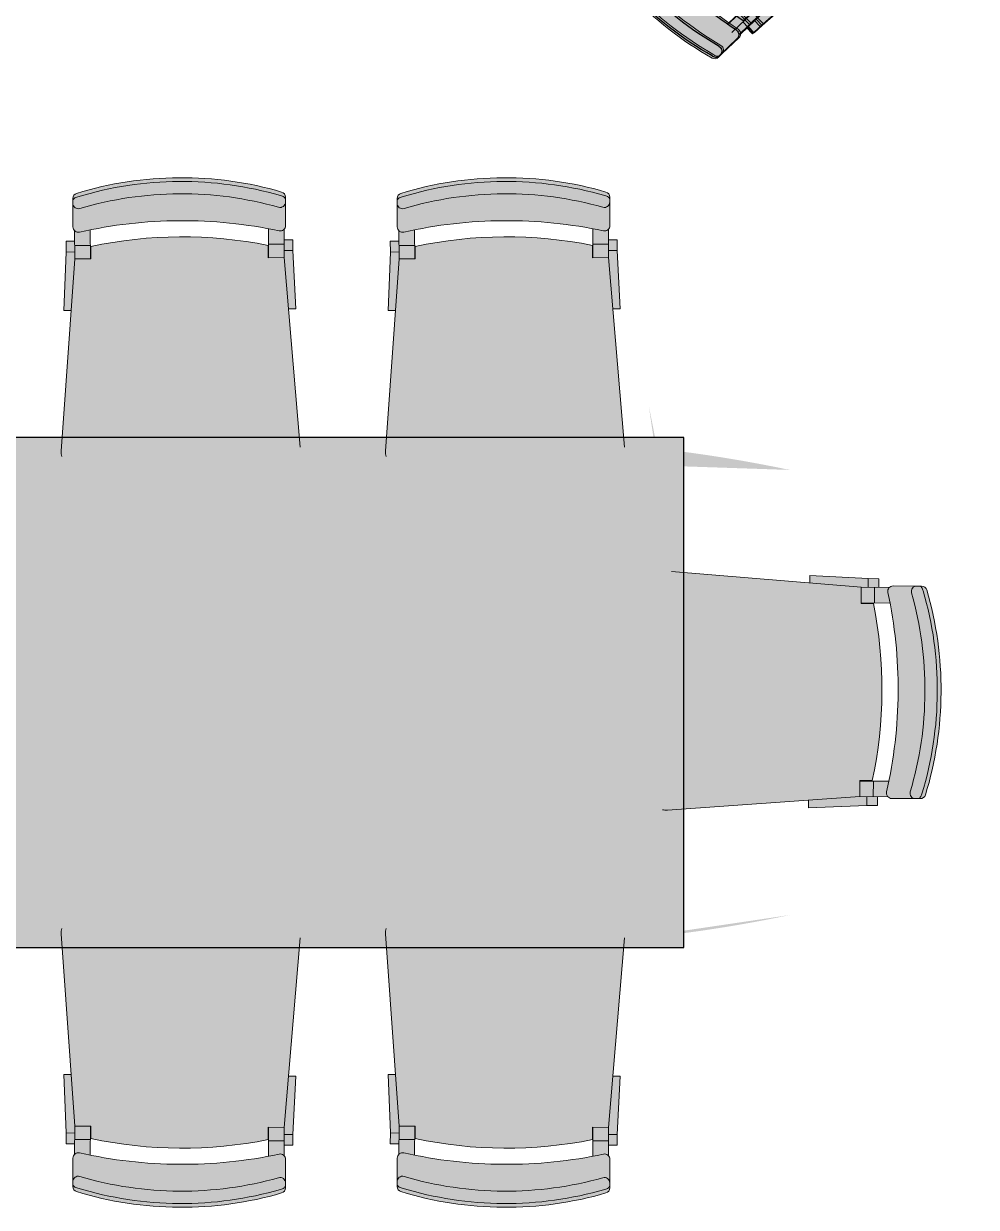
# Model space of a CAD drawing. Header units: millimetres. Extents: x -2729 to 15248, y -12439 to 5292.
# Drawn here: x 8204.1 to 8381.5, y -8466.6 to -8246.1 of the extents above; entities that cross this region are included whole.
import ezdxf

# ---------------------------------------------------------------- set-up
doc = ezdxf.new("R2010")
doc.units = ezdxf.units.MM
doc.layers.add('tefris', color=39, linetype='Continuous')

# ---------------------------------------------------------------- blocks, each defined once
blk = doc.blocks.new('dfgbdf')
at = {"layer": 'tefris', "color": 250, "lineweight": 9}
for p, q in [((-2454111.619684269, 525210.158802735), (-2454111.61313714, 525211.0721156007)), ((-2454072.020701715, 525209.8749354146), (-2454072.014154585, 525210.7882482801)), ((-2454111.619684269, 525210.158802735), (-2454111.651142441, 525205.7704439993)), ((-2454111.619684269, 525210.158802735), (-2454111.651142441, 525205.7704439993)), ((-2454072.020701715, 525209.8749354146), (-2454072.052159887, 525205.4865766789)), ((-2454072.020701715, 525209.8749354146), (-2454072.052159887, 525205.4865766789)), ((-2454111.393876919, 525199.8079857455), (-2454111.356269388, 525205.054168995)), ((-2454108.455731259, 525205.1188426953), (-2454108.493951429, 525199.7871974818)), ((-2454075.256584268, 525204.8808529217), (-2454075.294804439, 525199.5492077086)), ((-2454072.394878949, 525199.528419445), (-2454072.357271417, 525204.7746026947)), ((-2454112.985563781, 525203.1195695786), (-2454112.999900517, 525201.1196209646)), ((-2454112.985563781, 525203.1195695786), (-2454111.370220672, 525203.107989909)), ((-2454111.375956003, 525202.3079215129), (-2454108.476030512, 525202.2871332491)), ((-2454108.377466755, 525202.0864215513), (-2454108.393953999, 525199.7864806453)), ((-2454075.378314627, 525201.8498654515), (-2454075.394801869, 525199.5499245452)), ((-2454075.276883522, 525202.0491434757), (-2454072.376958031, 525202.0283552122)), ((-2454070.75587959, 525202.8168439397), (-2454072.371222701, 525202.8284236089)), ((-2454070.75587959, 525202.8168439397), (-2454070.770216322, 525200.816895326)), ((-2454114.364413285, 525164.5024694676), (-2454111.393876919, 525199.8079857455)), ((-2454112.999900517, 525201.1196209646), (-2454113.57778656, 525190.2564495396)), ((-2454112.999900517, 525201.1196209646), (-2454111.384557405, 525201.1080412957)), ((-2454111.393876919, 525199.8079857455), (-2454108.393953999, 525199.7864806453)), ((-2454075.394801869, 525199.5499245452), (-2454072.394878949, 525199.528419445)), ((-2454069.8998299, 525163.7397039934), (-2454072.394878949, 525199.528419445)), ((-2454070.770216322, 525200.816895326), (-2454072.385559435, 525200.828474995)), ((-2454070.770216322, 525200.816895326), (-2454070.348128059, 525189.946555534)), ((-2454113.57778656, 525190.2564495396), (-2454112.198356299, 525190.2465610235)), ((-2454070.348128059, 525189.946555534), (-2454071.727558321, 525189.95644405))]:
    blk.add_line(p, q, dxfattribs=at)
for centre, radius, start, end in [((-2454092.409191321, 525148.7779265486), 65.89265889045396, 89.45884940670703, 106.2935274857314), ((-2454092.409191321, 525148.7779265486), 65.19265889045396, 89.45884940670703, 106.2935274857314), ((-2454092.112385946, 525148.7757988839), 65.19265889045396, 72.8850311529628, 89.71970926283139), ((-2454092.109199028, 525148.7757760386), 65.89265889045396, 72.8850311529628, 89.71970926283139), ((-2454110.95488347, 525210.5468397918), 0.6645643387296895, 128.1842560686453, 174.5564035868221), ((-2454110.613162832, 525211.0649472337), 1, 106.424976356534, 179.5892793318425), ((-2454110.477309588, 525209.903743491), 1.465455548318734, 98.72199400806039, 127.3173746617995), ((-2454092.43093583, 525145.7446062912), 65.92605708526092, 89.4589154703867, 105.7679051027529), ((-2454092.130943537, 525145.7424557811), 65.92605708526092, 73.41065353881503, 89.71964317462334), ((-2454073.169802533, 525209.636302729), 1.465455548318734, 51.8611839938373, 80.45656463648214), ((-2454073.014128892, 525210.795416647), 1, 359.5892793318426, 72.75358231075933), ((-2454072.683058072, 525210.2724862649), 0.6645643387296895, 4.622155051725973, 50.99430259902947), ((-2454110.619709962, 525210.1516343682), 1, 179.5892793318425, 285.8993206494205), ((-2454073.020676022, 525209.8821037814), 1, 253.2792379985671, 359.5892793318426), ((-2454092.605583447, 525121.3815767524), 85.28971260092196, 89.48851251595534, 102.0700716838015), ((-2454092.305591153, 525121.3794262424), 85.28971260092196, 77.10848695473183, 89.69004613117218), ((-2454110.651168134, 525205.7632756322), 1, 179.5892793318425, 282.1716553241168), ((-2454073.052134194, 525205.4937450454), 1, 257.0069033155113, 359.5892793318426), ((-2454092.445793999, 525122.746649585), 80.92352941175771, 77.82438813700311, 101.3541705151467), ((-2454072.892565872, 525163.5310621646), 3, 344.9838835373608, 3.987984671885633)]:
    blk.add_arc(centre, radius, start, end, dxfattribs=at)
blk = doc.blocks.new('erywerye')
at = {"true_color": 0x2c2321}
h = blk.add_hatch(color=250, dxfattribs=at)
h.dxf.hatch_style = 1
h.set_gradient(color1=(173, 173, 173), color2=(214, 214, 214), tint=1, name='SPHERICAL')
h.paths.add_polyline_path([(8098.987333833714, 5129.446174523217), (8098.987333833714, 5034.446174523217), (8338.987333833713, 5034.446174523217), (8338.987333833713, 5129.446174523217)])
at = {"layer": 'tefris'}
h = blk.add_hatch(color=33, dxfattribs=at)
h.set_gradient(color1=(172, 159, 128), one_color=1, tint=1, name='CYLINDER')
h.paths.add_polyline_path([(8172.39003037618, 5174.917148076819, 0.3305505333251211), (8171.685855128138, 5173.955423092358), (8171.689841794348, 5173.434911899624, -0.2427438629334576), (8171.965717101502, 5173.978256371694, -0.119052518395025), (8172.598745282305, 5174.248021252343, -0.0735875389792936), (8191.467416995937, 5177.120831040555, -0.0735875389735171), (8210.371622631359, 5174.491987645517, -0.1190525126681235), (8211.008082526303, 5174.230422116706, -0.2196094287040335), (8211.288014530239, 5173.748969132436), (8211.285029068626, 5174.211202742422, 0.3305455976475086), (8210.56849024227, 5175.163733984699, 0.0735875385497968), (8191.461302601068, 5177.820804335533, 0.0735875387030554)])
edge = h.paths.add_edge_path()
edge.add_ellipse((8255.425208535195, 5065.599718653952), major_axis=(-119.3420201236629, 37.18174596169339), ratio=0.4265283154215427, start_angle=297.7073354583348, end_angle=323.01772509326184, ccw=False)
edge.add_line((8213.977065505494, 5127.953513470834), (8211.057774231103, 5162.947231343839))
edge.add_line((8211.057774231103, 5162.947231343839), (8208.057836802358, 5162.927855431458))
edge.add_line((8208.057836802593, 5162.927855431458), (8208.042981937679, 5165.22780746164))
edge.add_arc((8192.055002101497, 5085.899362921606), 80.92352941115509, 438.6051640350929, 462.1349463954003)
edge.add_line((8175.043670225806, 5165.014672439901), (8175.058525090837, 5162.714720411582))
edge.add_line((8175.058525090491, 5162.714720411582), (8172.058587661862, 5162.695344500598))
edge.add_line((8172.058587662442, 5162.695344500598), (8169.538138342587, 5126.908408913651))
edge.add_arc((8172.530725477296, 5126.697643055471), 3.000000000802632, 175.9713498595307, 194.9687877263636)
h.paths.add_polyline_path([(8210.111184186568, 5167.924941052572, 0.4790289221056363), (8211.319271350545, 5168.909531842341), (8211.290927976286, 5173.297885460669, -0.500271849319481), (8210.016318482614, 5172.329876944779, 0.07128175433068201), (8191.480678459311, 5174.820866993984, 0.0712817547301692), (8172.978760853558, 5172.090659815708, -0.5002619448420746), (8171.691754126839, 5173.042091742513), (8171.720097466172, 5168.653743476497, 0.4790207402578018), (8172.940801364402, 5167.684865975642, -0.0549629285443206), (8191.51297141871, 5169.821010021383, -0.054962927260355)])
h.paths.add_polyline_path([(8191.467416995937, 5177.120831040555, 0.0735875389792797), (8172.598745282305, 5174.248021252343, 0.1254224069759553), (8171.936483684378, 5173.955922739936, 0.2281353875295868), (8171.689841794348, 5173.434911899624), (8171.691753922528, 5173.042123434489), (8171.691754127421, 5173.04209175043, 0.4988503369004011), (8172.974429319413, 5172.089372591472, -0.071298977506095), (8191.480678459311, 5174.820866993984, -0.0712989770642944), (8210.020666271479, 5172.328645780573, 0.4988602312897345), (8211.290927975937, 5173.297885460669), (8211.288014529771, 5173.748969134765, 0.205143870496195), (8211.037602043743, 5174.208467915544, 0.1254224130629383), (8210.371622631359, 5174.491987645517, 0.0735875389735347)])
h.paths.add_polyline_path([(8211.855467225458, 5153.385238053633), (8213.234904156101, 5153.394147522639), (8212.664728351901, 5164.257726363728), (8211.049377428635, 5164.247293180676), (8211.057774231103, 5162.947231343839)])
h.paths.add_polyline_path([(8170.005036599035, 5153.114935675525), (8171.384473529675, 5153.123845144532), (8172.058587662442, 5162.695344500598), (8172.050190859975, 5163.995406336507), (8170.434839936823, 5163.984973154852)])
h.paths.add_polyline_path([(8172.037273585595, 5165.995364622569), (8170.421922663028, 5165.984931439517), (8170.434839936823, 5163.984973154852), (8172.050190859975, 5163.995406336507)])
h.paths.add_polyline_path([(8211.049377428635, 5164.247293180676), (8212.664728351901, 5164.257726363728), (8212.651811076943, 5166.25768464979), (8211.036460154257, 5166.24725146767)])
h.paths.add_polyline_path([(8208.14168812431, 5165.428449151462), (8211.04162763854, 5165.447179200484), (8211.023890167275, 5168.193439962698, -0.2540112033113549), (8210.10775744627, 5167.925676427671, 0.0059357257269831), (8208.122967161038, 5168.326982181409)])
h = blk.add_hatch(color=33, dxfattribs=at)
h.set_gradient(color1=(172, 159, 128), one_color=1, tint=1, name='CYLINDER')
h.paths.add_polyline_path([(8225.903101591191, 5174.917148076819, 0.3305505333251211), (8225.19892634315, 5173.955423092358), (8225.202913009362, 5173.434911899624, -0.2427438629334576), (8225.478788316515, 5173.978256371694, -0.119052518395025), (8226.111816497321, 5174.248021252343, -0.0735875389792936), (8244.98048821095, 5177.120831040555, -0.0735875389735171), (8263.884693846374, 5174.491987645517, -0.1190525126681235), (8264.521153741316, 5174.230422116706, -0.2196094287040335), (8264.801085745252, 5173.748969132436), (8264.798100283631, 5174.211202742422, 0.3305455976475086), (8264.081561457282, 5175.163733984699, 0.0735875385497968), (8244.97437381608, 5177.820804335533, 0.0735875387030554)])
edge = h.paths.add_edge_path()
edge.add_ellipse((8308.938279750208, 5065.599718653952), major_axis=(-119.3420201236629, 37.18174596169339), ratio=0.4265283154215427, start_angle=297.7073354583348, end_angle=323.01772509326184, ccw=False)
edge.add_line((8267.490136720506, 5127.953513470834), (8264.570845446116, 5162.947231343839))
edge.add_line((8264.570845446116, 5162.947231343839), (8261.570908017375, 5162.927855431458))
edge.add_line((8261.570908017606, 5162.927855431458), (8261.55605315269, 5165.22780746164))
edge.add_arc((8245.568073316508, 5085.899362921606), 80.92352941115509, 438.6051640350929, 462.1349463954003)
edge.add_line((8228.556741440816, 5165.014672439901), (8228.57159630585, 5162.714720411582))
edge.add_line((8228.5715963055, 5162.714720411582), (8225.571658876872, 5162.695344500598))
edge.add_line((8225.571658877456, 5162.695344500598), (8223.051209557601, 5126.908408913651))
edge.add_arc((8226.04379669231, 5126.697643055471), 3.000000000802632, 175.9713498595307, 194.9687877263636)
h.paths.add_polyline_path([(8263.624255401579, 5167.924941052572, 0.4790289221056363), (8264.832342565558, 5168.909531842341), (8264.8039991913, 5173.297885460669, -0.500271849319481), (8263.529389697624, 5172.329876944779, 0.07128175433068201), (8244.993749674328, 5174.820866993984, 0.0712817547301692), (8226.491832068574, 5172.090659815708, -0.5002619448420746), (8225.20482534185, 5173.042091742513), (8225.233168681185, 5168.653743476497, 0.4790207402578018), (8226.453872579417, 5167.684865975642, -0.0549629285443206), (8245.026042633723, 5169.821010021383, -0.054962927260355)])
h.paths.add_polyline_path([(8244.98048821095, 5177.120831040555, 0.0735875389792797), (8226.111816497321, 5174.248021252343, 0.1254224069759553), (8225.449554899391, 5173.955922739936, 0.2281353875295868), (8225.202913009362, 5173.434911899624), (8225.204825137542, 5173.042123434489), (8225.204825342435, 5173.04209175043, 0.4988503369004011), (8226.487500534426, 5172.089372591472, -0.071298977506095), (8244.993749674328, 5174.820866993984, -0.0712989770642944), (8263.533737486496, 5172.328645780573, 0.4988602312897345), (8264.80399919095, 5173.297885460669), (8264.801085744784, 5173.748969134765, 0.205143870496195), (8264.550673258756, 5174.208467915544, 0.1254224130629383), (8263.884693846374, 5174.491987645517, 0.0735875389735347)])
h.paths.add_polyline_path([(8265.36853844047, 5153.385238053633), (8266.747975371112, 5153.394147522639), (8266.177799566914, 5164.257726363728), (8264.562448643646, 5164.247293180676), (8264.570845446116, 5162.947231343839)])
h.paths.add_polyline_path([(8223.518107814049, 5153.114935675525), (8224.897544744692, 5153.123845144532), (8225.571658877456, 5162.695344500598), (8225.563262074986, 5163.995406336507), (8223.947911151834, 5163.984973154852)])
h.paths.add_polyline_path([(8225.55034480061, 5165.995364622569), (8223.93499387804, 5165.984931439517), (8223.947911151834, 5163.984973154852), (8225.563262074986, 5163.995406336507)])
h.paths.add_polyline_path([(8264.562448643646, 5164.247293180676), (8266.177799566914, 5164.257726363728), (8266.164882291956, 5166.25768464979), (8264.54953136927, 5166.24725146767)])
h.paths.add_polyline_path([(8261.654759339322, 5165.428449151462), (8264.554698853553, 5165.447179200484), (8264.536961382288, 5168.193439962698, -0.2540112033113549), (8263.620828661285, 5167.925676427671, 0.0059357257269831), (8261.636038376051, 5168.326982181409)])
h = blk.add_hatch(color=33, dxfattribs=at)
h.set_gradient(color1=(172, 159, 128), one_color=1, tint=1, name='CYLINDER')
h.paths.add_polyline_path([(8286.296454699417, 5174.917148076819, 0.3305505333251211), (8285.592279451372, 5173.955423092358), (8285.596266117584, 5173.434911899624, -0.2427438629334576), (8285.872141424737, 5173.978256371694, -0.119052518395025), (8286.505169605542, 5174.248021252343, -0.0735875389792936), (8305.373841319173, 5177.120831040555, -0.0735875389735171), (8324.278046954594, 5174.491987645517, -0.1190525126681235), (8324.914506849538, 5174.230422116706, -0.2196094287040335), (8325.194438853472, 5173.748969132436), (8325.191453391857, 5174.211202742422, 0.3305455976475086), (8324.474914565504, 5175.163733984699, 0.0735875385497968), (8305.367726924302, 5177.820804335533, 0.0735875387030554)])
edge = h.paths.add_edge_path()
edge.add_ellipse((8369.331632858431, 5065.599718653952), major_axis=(-119.3420201236629, 37.18174596169339), ratio=0.4265283154215427, start_angle=297.7073354583348, end_angle=323.01772509326184, ccw=False)
edge.add_line((8327.883489828728, 5127.953513470834), (8324.964198554339, 5162.947231343839))
edge.add_line((8324.964198554339, 5162.947231343839), (8321.964261125595, 5162.927855431458))
edge.add_line((8321.964261125826, 5162.927855431458), (8321.94940626091, 5165.22780746164))
edge.add_arc((8305.961426424732, 5085.899362921606), 80.92352941115509, 438.6051640350929, 462.1349463954003)
edge.add_line((8288.95009454904, 5165.014672439901), (8288.964949414072, 5162.714720411582))
edge.add_line((8288.964949413721, 5162.714720411582), (8285.965011985096, 5162.695344500598))
edge.add_line((8285.965011985678, 5162.695344500598), (8283.444562665823, 5126.908408913651))
edge.add_arc((8286.437149800533, 5126.697643055471), 3.000000000802632, 175.9713498595307, 194.9687877263636)
h.paths.add_polyline_path([(8324.017608509803, 5167.924941052572, 0.4790289221056363), (8325.22569567378, 5168.909531842341), (8325.197352299521, 5173.297885460669, -0.500271849319481), (8323.922742805846, 5172.329876944779, 0.07128175433068201), (8305.387102782548, 5174.820866993984, 0.0712817547301692), (8286.885185176794, 5172.090659815708, -0.5002619448420746), (8285.598178450073, 5173.042091742513), (8285.626521789409, 5168.653743476497, 0.4790207402578018), (8286.847225687638, 5167.684865975642, -0.0549629285443206), (8305.419395741945, 5169.821010021383, -0.054962927260355)])
h.paths.add_polyline_path([(8305.373841319173, 5177.120831040555, 0.0735875389792797), (8286.505169605542, 5174.248021252343, 0.1254224069759553), (8285.842908007613, 5173.955922739936, 0.2281353875295868), (8285.596266117584, 5173.434911899624), (8285.598178245767, 5173.042123434489), (8285.598178450655, 5173.04209175043, 0.4988503369004011), (8286.880853642648, 5172.089372591472, -0.071298977506095), (8305.387102782548, 5174.820866993984, -0.0712989770642944), (8323.927090594716, 5172.328645780573, 0.4988602312897345), (8325.197352299172, 5173.297885460669), (8325.194438853006, 5173.748969134765, 0.205143870496195), (8324.944026366977, 5174.208467915544, 0.1254224130629383), (8324.278046954594, 5174.491987645517, 0.0735875389735347)])
h.paths.add_polyline_path([(8325.761891548691, 5153.385238053633), (8327.141328479334, 5153.394147522639), (8326.571152675135, 5164.257726363728), (8324.955801751867, 5164.247293180676), (8324.964198554339, 5162.947231343839)])
h.paths.add_polyline_path([(8283.91146092227, 5153.114935675525), (8285.290897852912, 5153.123845144532), (8285.965011985678, 5162.695344500598), (8285.956615183208, 5163.995406336507), (8284.341264260056, 5163.984973154852)])
h.paths.add_polyline_path([(8285.943697908831, 5165.995364622569), (8284.328346986262, 5165.984931439517), (8284.341264260056, 5163.984973154852), (8285.956615183208, 5163.995406336507)])
h.paths.add_polyline_path([(8324.955801751867, 5164.247293180676), (8326.571152675135, 5164.257726363728), (8326.558235400176, 5166.25768464979), (8324.942884477492, 5166.24725146767)])
h.paths.add_polyline_path([(8322.048112447545, 5165.428449151462), (8324.948051961775, 5165.447179200484), (8324.93031449051, 5168.193439962698, -0.2540112033113549), (8324.014181769508, 5167.925676427671, 0.0059357257269831), (8322.029391484273, 5168.326982181409)])
h = blk.add_hatch(color=33, dxfattribs=at)
h.set_gradient(color1=(172, 159, 128), one_color=1, tint=1, name='CYLINDER')
h.paths.add_polyline_path([(8228.471598391568, 5162.714074548689), (8228.455451799357, 5165.214022404871), (8225.55551228466, 5165.19529235678), (8225.571658877456, 5162.695344500598)])
h.paths.add_polyline_path([(8225.55551228466, 5165.19529235678), (8228.455451799357, 5165.214022404871), (8228.436730835154, 5168.112555433886, 0.0059357249099136), (8226.457290077382, 5167.685645675642, -0.254011277546088), (8225.537774813627, 5167.941553119923)])
h.paths.add_polyline_path([(8264.570845446116, 5162.947231343839), (8264.554698853553, 5165.447179200484), (8261.654759339322, 5165.428449151462), (8261.670905931422, 5162.928501296677)])
h = blk.add_hatch(color=33, dxfattribs=at)
h.set_gradient(color1=(172, 159, 128), one_color=1, tint=1, name='CYLINDER')
h.paths.add_polyline_path([(8288.864951499792, 5162.714074548689), (8288.848804907579, 5165.214022404871), (8285.948865392882, 5165.19529235678), (8285.965011985678, 5162.695344500598)])
h.paths.add_polyline_path([(8285.948865392882, 5165.19529235678), (8288.848804907579, 5165.214022404871), (8288.830083943376, 5168.112555433886, 0.0059357249099136), (8286.850643185606, 5167.685645675642, -0.254011277546088), (8285.931127921847, 5167.941553119923)])
h.paths.add_polyline_path([(8324.964198554339, 5162.947231343839), (8324.948051961775, 5165.447179200484), (8322.048112447545, 5165.428449151462), (8322.064259039642, 5162.928501296677)])
h = blk.add_hatch(color=33, dxfattribs=at)
h.set_gradient(color1=(172, 159, 128), one_color=1, tint=1, name='CYLINDER')
h.paths.add_polyline_path([(8383.983294254866, 5062.874902400139, -0.3305505333251211), (8383.021569270406, 5062.170727152095), (8382.50105807767, 5062.174713818308, 0.2427438629334576), (8383.044402549742, 5062.450589125461, 0.119052518395025), (8383.31416743039, 5063.083617306265, 0.0735875389792936), (8386.186977218606, 5081.952289019895, 0.0735875389735171), (8383.558133823562, 5100.856494655317, 0.1190525126681235), (8383.296568294754, 5101.492954550262, 0.2196094287040335), (8382.815115310483, 5101.772886554196), (8383.277348920468, 5101.76990109258, -0.3305455976475086), (8384.229880162746, 5101.053362266227, -0.0735875385497968), (8386.886950513579, 5081.946174625025, -0.0735875387030554)])
edge = h.paths.add_edge_path()
edge.add_ellipse((8274.665864831999, 5145.910080559152), major_axis=(37.18174596169341, -119.3420201236629), ratio=0.4265283154215427, start_angle=36.98227490673814, end_angle=62.29266454166521)
edge.add_line((8337.01965964888, 5104.461937529451), (8372.013377521884, 5101.542646255062))
edge.add_line((8372.013377521884, 5101.542646255062), (8371.994001609504, 5098.542708826318))
edge.add_line((8371.994001609504, 5098.542708826552), (8374.293953639686, 5098.527853961636))
edge.add_arc((8294.965509099653, 5082.539874125456), 80.92352941115509, -12.134946395400277, 11.394835964907088, ccw=False)
edge.add_line((8374.080818617947, 5065.528542249764), (8371.780866589628, 5065.543397114796))
edge.add_line((8371.780866589628, 5065.543397114447), (8371.76149067865, 5062.543459685819))
edge.add_line((8371.76149067865, 5062.543459686402), (8335.9745550917, 5060.023010366547))
edge.add_arc((8335.763789233517, 5063.015597501255), 3.000000000802632, 255.0312122736363, 274.02865014046927, ccw=False)
h.paths.add_polyline_path([(8376.991087230619, 5100.596056210527, -0.4790289221056363), (8377.97567802039, 5101.804143374504), (8382.364031638715, 5101.775800000245, 0.500271849319481), (8381.396023122825, 5100.501190506571, -0.07128175433068201), (8383.88701317203, 5081.965550483271, -0.0712817547301692), (8381.156805993754, 5063.463632877517, 0.5002619448420746), (8382.10823792056, 5062.176626150796), (8377.719889654541, 5062.204969490132, -0.4790207402578018), (8376.751012153687, 5063.425673388361, 0.0549629285443206), (8378.88715619943, 5081.997843442668, 0.054962927260355)])
h.paths.add_polyline_path([(8386.186977218606, 5081.952289019895, -0.0735875389792797), (8383.31416743039, 5063.083617306265, -0.1254224069759553), (8383.022068917982, 5062.421355708337, -0.2281353875295868), (8382.50105807767, 5062.174713818308), (8382.108269612536, 5062.176625946488), (8382.108237928476, 5062.176626151379, -0.4988503369004011), (8381.155518769516, 5063.459301343371, 0.071298977506095), (8383.88701317203, 5081.965550483271, 0.0712989770642944), (8381.394791958619, 5100.50553829544, -0.4988602312897345), (8382.364031638715, 5101.775799999895), (8382.815115312813, 5101.77288655373, -0.205143870496195), (8383.274614093592, 5101.522474067702, -0.1254224130629383), (8383.558133823562, 5100.856494655317, -0.0735875389735347)])
h.paths.add_polyline_path([(8362.45138423168, 5102.340339249416), (8362.460293700684, 5103.719776180058), (8373.323872541774, 5103.149600375861), (8373.313439358722, 5101.534249452592), (8372.013377521884, 5101.542646255062)])
h.paths.add_polyline_path([(8362.181081853572, 5060.489908622993), (8362.189991322579, 5061.869345553636), (8371.76149067865, 5062.543459686402), (8373.061552514555, 5062.535062883931), (8373.051119332897, 5060.91971196078)])
h.paths.add_polyline_path([(8375.061510800617, 5062.522145609555), (8375.051077617563, 5060.906794686985), (8373.051119332897, 5060.91971196078), (8373.061552514555, 5062.535062883931)])
h.paths.add_polyline_path([(8373.313439358722, 5101.534249452592), (8373.323872541774, 5103.149600375861), (8375.323830827836, 5103.136683100902), (8375.313397645716, 5101.521332178215)])
h.paths.add_polyline_path([(8374.494595329508, 5098.626560148268), (8374.51332537853, 5101.526499662499), (8377.259586140744, 5101.508762191233, 0.2540112033113549), (8376.991822605718, 5100.59262947023, -0.0059357257269831), (8377.393128359456, 5098.607839184997)])
h = blk.add_hatch(color=33, dxfattribs=at)
h.set_gradient(color1=(172, 159, 128), one_color=1, tint=1, name='CYLINDER')
h.paths.add_polyline_path([(8371.780220726734, 5065.443399200516), (8374.280168582918, 5065.427252608302), (8374.261438534826, 5062.527313093606), (8371.76149067865, 5062.543459686402)])
h.paths.add_polyline_path([(8374.261438534826, 5062.527313093606), (8374.280168582918, 5065.427252608302), (8377.17870161193, 5065.408531644099, -0.0059357249099136), (8376.751791853687, 5063.429090886327, 0.254011277546088), (8377.007699297972, 5062.509575622573)])
h.paths.add_polyline_path([(8372.013377521884, 5101.542646255062), (8374.51332537853, 5101.526499662499), (8374.494595329508, 5098.626560148268), (8371.994647474725, 5098.642706740367)])
h = blk.add_hatch(color=33, dxfattribs=at)
h.set_gradient(color1=(172, 159, 128), one_color=1, tint=1, name='CYLINDER')
h.paths.add_polyline_path([(8172.39003037618, 4988.975200969614, -0.3305505333251211), (8171.685855128138, 4989.936925954073), (8171.689841794348, 4990.457437146808, 0.2427438629334576), (8171.965717101502, 4989.91409267474, 0.119052518395025), (8172.598745282305, 4989.644327794088, 0.0735875389792936), (8191.467416995937, 4986.771518005879, 0.0735875389735171), (8210.371622631359, 4989.400361400917, 0.1190525126681235), (8211.008082526303, 4989.661926929727, 0.2196094287040335), (8211.288014530239, 4990.143379913996), (8211.285029068626, 4989.681146304011, -0.3305455976475086), (8210.56849024227, 4988.728615061734, -0.0735875385497968), (8191.461302601068, 4986.071544710901, -0.0735875387030554)])
edge = h.paths.add_edge_path()
edge.add_ellipse((8255.425208535195, 5098.292630392482), major_axis=(-119.3420201236629, -37.18174596169339), ratio=0.4265283154215427, start_angle=36.98227490673814, end_angle=62.29266454166521)
edge.add_line((8213.977065505494, 5035.938835575599), (8211.057774231103, 5000.945117702595))
edge.add_line((8211.057774231103, 5000.945117702595), (8208.057836802358, 5000.964493614976))
edge.add_line((8208.057836802593, 5000.964493614976), (8208.042981937679, 4998.664541584793))
edge.add_arc((8192.055002101497, 5077.992986124827), 80.92352941115509, -102.13494639540028, -78.60516403509291, ccw=False)
edge.add_line((8175.043670225806, 4998.877676606532), (8175.058525090837, 5001.177628634851))
edge.add_line((8175.058525090491, 5001.177628634851), (8172.058587661862, 5001.197004545834))
edge.add_line((8172.058587662442, 5001.197004545834), (8169.538138342587, 5036.983940132781))
edge.add_arc((8172.530725477296, 5037.194705990962), 3.000000000802632, 165.0312122736364, 184.0286501404693, ccw=False)
h.paths.add_polyline_path([(8210.111184186568, 4995.967407993862, -0.4790289221056363), (8211.319271350545, 4994.982817204092), (8211.290927976286, 4990.594463585765, 0.500271849319481), (8210.016318482614, 4991.562472101656, -0.07128175433068201), (8191.480678459311, 4989.071482052449, -0.0712817547301692), (8172.978760853558, 4991.801689230725, 0.5002619448420746), (8171.691754126839, 4990.850257303918), (8171.720097466172, 4995.238605569936, -0.4790207402578018), (8172.940801364402, 4996.20748307079, 0.0549629285443206), (8191.51297141871, 4994.07133902505, 0.054962927260355)])
h.paths.add_polyline_path([(8191.467416995937, 4986.771518005879, -0.0735875389792797), (8172.598745282305, 4989.644327794088, -0.1254224069759553), (8171.936483684378, 4989.936426306497, -0.2281353875295868), (8171.689841794348, 4990.457437146808), (8171.691753922528, 4990.850225611944), (8171.691754127421, 4990.850257296002, -0.4988503369004011), (8172.974429319413, 4991.802976454962, 0.071298977506095), (8191.480678459311, 4989.071482052449, 0.0712989770642944), (8210.020666271479, 4991.563703265859, -0.4988602312897345), (8211.290927975937, 4990.594463585765), (8211.288014529771, 4990.143379911668, -0.205143870496195), (8211.037602043743, 4989.683881130889, -0.1254224130629383), (8210.371622631359, 4989.400361400917, -0.0735875389735347)])
h.paths.add_polyline_path([(8211.855467225458, 5010.507110992801), (8213.234904156101, 5010.498201523796), (8212.664728351901, 4999.634622682705), (8211.049377428635, 4999.645055865757), (8211.057774231103, 5000.945117702595)])
h.paths.add_polyline_path([(8170.005036599035, 5010.777413370907), (8171.384473529675, 5010.768503901902), (8172.058587662442, 5001.197004545834), (8172.050190859975, 4999.896942709926), (8170.434839936823, 4999.907375891581)])
h.paths.add_polyline_path([(8172.037273585595, 4997.896984423865), (8170.421922663028, 4997.907417606916), (8170.434839936823, 4999.907375891581), (8172.050190859975, 4999.896942709926)])
h.paths.add_polyline_path([(8211.049377428635, 4999.645055865757), (8212.664728351901, 4999.634622682705), (8212.651811076943, 4997.634664396644), (8211.036460154257, 4997.645097578764)])
h.paths.add_polyline_path([(8208.14168812431, 4998.46389989497), (8211.04162763854, 4998.44516984595), (8211.023890167275, 4995.698909083735, 0.2540112033113549), (8210.10775744627, 4995.966672618761, -0.0059357257269831), (8208.122967161038, 4995.565366865024)])
h = blk.add_hatch(color=33, dxfattribs=at)
h.set_gradient(color1=(172, 159, 128), one_color=1, tint=1, name='CYLINDER')
h.paths.add_polyline_path([(8225.903101591191, 4988.975200969614, -0.3305505333251211), (8225.19892634315, 4989.936925954073), (8225.202913009362, 4990.457437146808, 0.2427438629334576), (8225.478788316515, 4989.91409267474, 0.119052518395025), (8226.111816497321, 4989.644327794088, 0.0735875389792936), (8244.98048821095, 4986.771518005879, 0.0735875389735171), (8263.884693846374, 4989.400361400917, 0.1190525126681235), (8264.521153741316, 4989.661926929727, 0.2196094287040335), (8264.801085745252, 4990.143379913996), (8264.798100283631, 4989.681146304011, -0.3305455976475086), (8264.081561457282, 4988.728615061734, -0.0735875385497968), (8244.97437381608, 4986.071544710901, -0.0735875387030554)])
edge = h.paths.add_edge_path()
edge.add_ellipse((8308.938279750208, 5098.292630392482), major_axis=(-119.3420201236629, -37.18174596169339), ratio=0.4265283154215427, start_angle=36.98227490673814, end_angle=62.29266454166521)
edge.add_line((8267.490136720506, 5035.938835575599), (8264.570845446116, 5000.945117702595))
edge.add_line((8264.570845446116, 5000.945117702595), (8261.570908017375, 5000.964493614976))
edge.add_line((8261.570908017606, 5000.964493614976), (8261.55605315269, 4998.664541584793))
edge.add_arc((8245.568073316508, 5077.992986124827), 80.92352941115509, -102.13494639540028, -78.60516403509291, ccw=False)
edge.add_line((8228.556741440816, 4998.877676606532), (8228.57159630585, 5001.177628634851))
edge.add_line((8228.5715963055, 5001.177628634851), (8225.571658876872, 5001.197004545834))
edge.add_line((8225.571658877456, 5001.197004545834), (8223.051209557601, 5036.983940132781))
edge.add_arc((8226.04379669231, 5037.194705990962), 3.000000000802632, 165.0312122736364, 184.0286501404693, ccw=False)
h.paths.add_polyline_path([(8263.624255401579, 4995.967407993862, -0.4790289221056363), (8264.832342565558, 4994.982817204092), (8264.8039991913, 4990.594463585765, 0.500271849319481), (8263.529389697624, 4991.562472101656, -0.07128175433068201), (8244.993749674328, 4989.071482052449, -0.0712817547301692), (8226.491832068574, 4991.801689230725, 0.5002619448420746), (8225.20482534185, 4990.850257303918), (8225.233168681185, 4995.238605569936, -0.4790207402578018), (8226.453872579417, 4996.20748307079, 0.0549629285443206), (8245.026042633723, 4994.07133902505, 0.054962927260355)])
h.paths.add_polyline_path([(8244.98048821095, 4986.771518005879, -0.0735875389792797), (8226.111816497321, 4989.644327794088, -0.1254224069759553), (8225.449554899391, 4989.936426306497, -0.2281353875295868), (8225.202913009362, 4990.457437146808), (8225.204825137542, 4990.850225611944), (8225.204825342435, 4990.850257296002, -0.4988503369004011), (8226.487500534426, 4991.802976454962, 0.071298977506095), (8244.993749674328, 4989.071482052449, 0.0712989770642944), (8263.533737486496, 4991.563703265859, -0.4988602312897345), (8264.80399919095, 4990.594463585765), (8264.801085744784, 4990.143379911668, -0.205143870496195), (8264.550673258756, 4989.683881130889, -0.1254224130629383), (8263.884693846374, 4989.400361400917, -0.0735875389735347)])
h.paths.add_polyline_path([(8265.36853844047, 5010.507110992801), (8266.747975371112, 5010.498201523796), (8266.177799566914, 4999.634622682705), (8264.562448643646, 4999.645055865757), (8264.570845446116, 5000.945117702595)])
h.paths.add_polyline_path([(8223.518107814049, 5010.777413370907), (8224.897544744692, 5010.768503901902), (8225.571658877456, 5001.197004545834), (8225.563262074986, 4999.896942709926), (8223.947911151834, 4999.907375891581)])
h.paths.add_polyline_path([(8225.55034480061, 4997.896984423865), (8223.93499387804, 4997.907417606916), (8223.947911151834, 4999.907375891581), (8225.563262074986, 4999.896942709926)])
h.paths.add_polyline_path([(8264.562448643646, 4999.645055865757), (8266.177799566914, 4999.634622682705), (8266.164882291956, 4997.634664396644), (8264.54953136927, 4997.645097578764)])
h.paths.add_polyline_path([(8261.654759339322, 4998.46389989497), (8264.554698853553, 4998.44516984595), (8264.536961382288, 4995.698909083735, 0.2540112033113549), (8263.620828661285, 4995.966672618761, -0.0059357257269831), (8261.636038376051, 4995.565366865024)])
h = blk.add_hatch(color=33, dxfattribs=at)
h.set_gradient(color1=(172, 159, 128), one_color=1, tint=1, name='CYLINDER')
h.paths.add_polyline_path([(8286.296454699417, 4988.975200969614, -0.3305505333251211), (8285.592279451372, 4989.936925954073), (8285.596266117584, 4990.457437146808, 0.2427438629334576), (8285.872141424737, 4989.91409267474, 0.119052518395025), (8286.505169605542, 4989.644327794088, 0.0735875389792936), (8305.373841319173, 4986.771518005879, 0.0735875389735171), (8324.278046954594, 4989.400361400917, 0.1190525126681235), (8324.914506849538, 4989.661926929727, 0.2196094287040335), (8325.194438853472, 4990.143379913996), (8325.191453391857, 4989.681146304011, -0.3305455976475086), (8324.474914565504, 4988.728615061734, -0.0735875385497968), (8305.367726924302, 4986.071544710901, -0.0735875387030554)])
edge = h.paths.add_edge_path()
edge.add_ellipse((8369.331632858431, 5098.292630392482), major_axis=(-119.3420201236629, -37.18174596169339), ratio=0.4265283154215427, start_angle=36.98227490673814, end_angle=62.29266454166521)
edge.add_line((8327.883489828728, 5035.938835575599), (8324.964198554339, 5000.945117702595))
edge.add_line((8324.964198554339, 5000.945117702595), (8321.964261125595, 5000.964493614976))
edge.add_line((8321.964261125826, 5000.964493614976), (8321.94940626091, 4998.664541584793))
edge.add_arc((8305.961426424732, 5077.992986124827), 80.92352941115509, -102.13494639540028, -78.60516403509291, ccw=False)
edge.add_line((8288.95009454904, 4998.877676606532), (8288.964949414072, 5001.177628634851))
edge.add_line((8288.964949413721, 5001.177628634851), (8285.965011985096, 5001.197004545834))
edge.add_line((8285.965011985678, 5001.197004545834), (8283.444562665823, 5036.983940132781))
edge.add_arc((8286.437149800533, 5037.194705990962), 3.000000000802632, 165.0312122736364, 184.0286501404693, ccw=False)
h.paths.add_polyline_path([(8324.017608509803, 4995.967407993862, -0.4790289221056363), (8325.22569567378, 4994.982817204092), (8325.197352299521, 4990.594463585765, 0.500271849319481), (8323.922742805846, 4991.562472101656, -0.07128175433068201), (8305.387102782548, 4989.071482052449, -0.0712817547301692), (8286.885185176794, 4991.801689230725, 0.5002619448420746), (8285.598178450073, 4990.850257303918), (8285.626521789409, 4995.238605569936, -0.4790207402578018), (8286.847225687638, 4996.20748307079, 0.0549629285443206), (8305.419395741945, 4994.07133902505, 0.054962927260355)])
h.paths.add_polyline_path([(8305.373841319173, 4986.771518005879, -0.0735875389792797), (8286.505169605542, 4989.644327794088, -0.1254224069759553), (8285.842908007613, 4989.936426306497, -0.2281353875295868), (8285.596266117584, 4990.457437146808), (8285.598178245767, 4990.850225611944), (8285.598178450655, 4990.850257296002, -0.4988503369004011), (8286.880853642648, 4991.802976454962, 0.071298977506095), (8305.387102782548, 4989.071482052449, 0.0712989770642944), (8323.927090594716, 4991.563703265859, -0.4988602312897345), (8325.197352299172, 4990.594463585765), (8325.194438853006, 4990.143379911668, -0.205143870496195), (8324.944026366977, 4989.683881130889, -0.1254224130629383), (8324.278046954594, 4989.400361400917, -0.0735875389735347)])
h.paths.add_polyline_path([(8325.761891548691, 5010.507110992801), (8327.141328479334, 5010.498201523796), (8326.571152675135, 4999.634622682705), (8324.955801751867, 4999.645055865757), (8324.964198554339, 5000.945117702595)])
h.paths.add_polyline_path([(8283.91146092227, 5010.777413370907), (8285.290897852912, 5010.768503901902), (8285.965011985678, 5001.197004545834), (8285.956615183208, 4999.896942709926), (8284.341264260056, 4999.907375891581)])
h.paths.add_polyline_path([(8285.943697908831, 4997.896984423865), (8284.328346986262, 4997.907417606916), (8284.341264260056, 4999.907375891581), (8285.956615183208, 4999.896942709926)])
h.paths.add_polyline_path([(8324.955801751867, 4999.645055865757), (8326.571152675135, 4999.634622682705), (8326.558235400176, 4997.634664396644), (8324.942884477492, 4997.645097578764)])
h.paths.add_polyline_path([(8322.048112447545, 4998.46389989497), (8324.948051961775, 4998.44516984595), (8324.93031449051, 4995.698909083735, 0.2540112033113549), (8324.014181769508, 4995.966672618761, -0.0059357257269831), (8322.029391484273, 4995.565366865024)])
h = blk.add_hatch(color=33, dxfattribs=at)
h.set_gradient(color1=(172, 159, 128), one_color=1, tint=1, name='CYLINDER')
h.paths.add_polyline_path([(8228.471598391568, 5001.178274497743), (8228.455451799357, 4998.678326641563), (8225.55551228466, 4998.697056689653), (8225.571658877456, 5001.197004545834)])
h.paths.add_polyline_path([(8225.55551228466, 4998.697056689653), (8228.455451799357, 4998.678326641563), (8228.436730835154, 4995.779793612547, -0.0059357249099136), (8226.457290077382, 4996.206703370791, 0.254011277546088), (8225.537774813627, 4995.950795926507)])
h.paths.add_polyline_path([(8264.570845446116, 5000.945117702595), (8264.554698853553, 4998.44516984595), (8261.654759339322, 4998.46389989497), (8261.670905931422, 5000.963847749756)])
h = blk.add_hatch(color=33, dxfattribs=at)
h.set_gradient(color1=(172, 159, 128), one_color=1, tint=1, name='CYLINDER')
h.paths.add_polyline_path([(8288.864951499792, 5001.178274497743), (8288.848804907579, 4998.678326641563), (8285.948865392882, 4998.697056689653), (8285.965011985678, 5001.197004545834)])
h.paths.add_polyline_path([(8285.948865392882, 4998.697056689653), (8288.848804907579, 4998.678326641563), (8288.830083943376, 4995.779793612547, -0.0059357249099136), (8286.850643185606, 4996.206703370791, 0.254011277546088), (8285.931127921847, 4995.950795926507)])
h.paths.add_polyline_path([(8324.964198554339, 5000.945117702595), (8324.948051961775, 4998.44516984595), (8322.048112447545, 4998.46389989497), (8322.064259039642, 5000.963847749756)])
blk.add_lwpolyline([(8098.987333833714, 5129.446174523217), (8098.987333833714, 5034.446174523217), (8338.987333833713, 5034.446174523217), (8338.987333833713, 5129.446174523217)], close=True)
at = {"layer": 'tefris', "xscale": -1, "rotation": 359.9593345411497}
for p in [(-2446218.963424716, -518294.9325082146), (-2446158.570071606, -518294.9325082146)]:
    blk.add_blockref('dfgbdf', p, dxfattribs=at)
at = {"layer": 'tefris'}
for p, rotation in [((-515085.8663620363, -2449381.991623906), 270.0406654588503), ((-2446218.963424716, 528458.8248572609), 180.0406654588503), ((-2446158.570071606, 528458.8248572609), 180.0406654588503)]:
    blk.add_blockref('dfgbdf', p, dxfattribs=dict(at, rotation=rotation))
blk = doc.blocks.new('cvbncvn')
at = {"layer": 'tefris'}
h = blk.add_hatch(color=33, dxfattribs=at)
h.set_gradient(color1=(172, 159, 128), one_color=1, tint=1, name='CYLINDER')
h.paths.add_polyline_path([(-2451154.223689083, 524897.2262711371, 0.3305505333251211), (-2451154.332949031, 524898.413216793), (-2451154.680639513, 524898.8005914476, -0.2427438629334576), (-2451154.527526212, 524898.210772224, -0.119052518395025), (-2451154.823199974, 524897.5894230508, -0.0735875389792936), (-2451167.058852123, 524882.9412619113, -0.0735875389735171), (-2451182.964544087, 524872.3919125733, -0.1190525126681235), (-2451183.61465743, 524872.1664123167, -0.2196094287040335), (-2451184.143245594, 524872.3417789476), (-2451183.834899048, 524871.9974081721, 0.3305455976475086), (-2451182.667198117, 524871.7582049319, 0.0735875385497968), (-2451166.590720377, 524882.4208268367, 0.0735875387030554)])
edge = h.paths.add_edge_path()
edge.add_ellipse((-2451288.835638838, 524924.1477155834), major_axis=(114.0452383263674, 51.17307509851923), ratio=0.4265283154215424, start_angle=297.7073354583348, end_angle=323.01772509326184, ccw=False)
edge.add_line((-2451216.485709845, 524904.8751427546), (-2451191.124070725, 524880.5879071507))
edge.add_line((-2451191.124070726, 524880.5879071505), (-2451188.889073622, 524882.589103779))
edge.add_line((-2451188.889073621, 524882.5891037792), (-2451187.354822873, 524880.875605999))
edge.add_arc((-2451227.909625441, 524950.9036403928), 80.92352941115509, 300.0760928002907, 323.6058751605984)
edge.add_line((-2451162.769854727, 524902.8887689075), (-2451164.304105476, 524904.6022666876))
edge.add_line((-2451164.304105475, 524904.6022666874), (-2451162.06910837, 524906.603463316))
edge.add_line((-2451162.06910837, 524906.6034633163), (-2451183.880094764, 524935.0874640178))
edge.add_arc((-2451186.261993427, 524933.263578396), 3.000000000802633, 37.44227862472864, 56.43971649156172)
h.paths.add_polyline_path([(-2451187.118360303, 524877.4850196771, 0.4790289221056363), (-2451187.37153479, 524875.9472302572), (-2451184.444154244, 524872.6778428579, -0.500271849319481), (-2451184.130153677, 524874.24726106, 0.07128175433068201), (-2451168.591916908, 524884.6558239107, 0.0712817547301692), (-2451156.536633469, 524898.9542548573, -0.5002619448420746), (-2451154.94221361, 524899.0936619595), (-2451157.869590585, 524902.3630453721, 0.4790207402578018), (-2451159.425883433, 524902.2806184784, -0.0549629285443206), (-2451171.927218796, 524888.3807902053, -0.054962927260355)])
h.paths.add_polyline_path([(-2451167.058852123, 524882.9412619113, 0.0735875389792797), (-2451154.823199974, 524897.5894230508, 0.1254224069759553), (-2451154.520412075, 524898.2468661688, 0.2281353875295868), (-2451154.680639513, 524898.8005914476), (-2451154.942192469, 524899.0936383482), (-2451154.942213605, 524899.0936619535, 0.4988503369004011), (-2451156.534240337, 524898.9580878789, -0.071298977506095), (-2451168.591916908, 524884.6558239107, -0.0712989770642944), (-2451184.134226765, 524874.2453042809, 0.4988602312897345), (-2451184.444154244, 524872.6778428579), (-2451184.143245592, 524872.3417789467, 0.205143870496195), (-2451183.651315112, 524872.1633134165, 0.1254224130629383), (-2451182.964544087, 524872.3919125733, 0.0735875389735347)])
h.paths.add_polyline_path([(-2451198.054109539, 524887.2243664347), (-2451199.081810155, 524886.3041723972), (-2451191.460286161, 524878.5417747207), (-2451190.256826182, 524879.6193421354), (-2451191.124070726, 524880.5879071505)])
h.paths.add_polyline_path([(-2451166.874928807, 524915.141928935), (-2451167.902629425, 524914.2217348977), (-2451162.06910837, 524906.6034633163), (-2451161.201863828, 524905.634898301), (-2451159.99840385, 524906.7124657155)])
h.paths.add_polyline_path([(-2451159.867732742, 524904.1449002314), (-2451158.664272762, 524905.2224676466), (-2451159.99840385, 524906.7124657155), (-2451161.201863828, 524905.634898301)])
h.paths.add_polyline_path([(-2451190.256826182, 524879.6193421354), (-2451191.460286161, 524878.5417747207), (-2451190.126155076, 524877.0517766511), (-2451188.922695097, 524878.1293440654)])
h.paths.add_polyline_path([(-2451187.295909667, 524880.6598996383), (-2451189.456406869, 524878.7254095636), (-2451187.624432733, 524876.6794052729, -0.2540112033113549), (-2451187.115305681, 524877.4867379908, 0.0059357257269831), (-2451185.362357831, 524878.5004502899)])
h = blk.add_hatch(color=33, dxfattribs=at)
h.set_gradient(color1=(172, 159, 128), one_color=1, tint=1, name='CYLINDER')
h.paths.add_polyline_path([(-2451164.229605571, 524904.6689732422), (-2451162.561941715, 524902.8064756553), (-2451160.401444513, 524904.7409657293), (-2451162.06910837, 524906.6034633163)])
h.paths.add_polyline_path([(-2451160.401444513, 524904.7409657293), (-2451162.561941715, 524902.8064756553), (-2451160.628389878, 524900.6470263066, 0.0059357249099136), (-2451159.427927786, 524902.2777710517, -0.254011277546088), (-2451158.569470377, 524902.6949614374)])
h.paths.add_polyline_path([(-2451191.124070725, 524880.5879071504), (-2451189.456406869, 524878.7254095636), (-2451187.295909667, 524880.6598996382), (-2451188.963573525, 524882.5223972248)])
at = {"layer": 'tefris', "color": 250, "xscale": -1, "rotation": 221.4302633063476}
blk.add_blockref('dfgbdf', (-958721.3848934338, 2542560.35672698), dxfattribs=at)
blk = doc.blocks.new('dfghjfgjhfhgj')
at = {"layer": 'tefris'}
for p, q in [((-2450693.663445101, 526828.6160768777), (-2450657.893534597, 526825.8645453006)), ((-2450667.46048046, 526827.979929916), (-2450667.46048046, 526826.6004642129)), ((-2450656.593445645, 526827.479929916), (-2450667.46048046, 526827.979929916)), ((-2450658.446911117, 526824.5633242043), (-2450658.446911117, 526827.5633242043)), ((-2450654.593445644, 526827.479929916), (-2450656.593445645, 526827.479929916)), ((-2450656.593445645, 526827.479929916), (-2450656.593445645, 526825.8645453006)), ((-2450655.946911117, 526824.6633242043), (-2450655.946911117, 526827.5633242043)), ((-2450654.593445644, 526827.479929916), (-2450654.593445644, 526825.8645453006)), ((-2450653.115128913, 526824.6633242043), (-2450658.446911117, 526824.6633242043)), ((-2450656.146911117, 526824.5633242043), (-2450658.446911117, 526824.5633242043)), ((-2450657.893534597, 526822.8645453005), (-2450657.893534597, 526825.8645453006)), ((-2450657.893534597, 526825.8645453006), (-2450652.647216554, 526825.8645453006)), ((-2450655.393534598, 526822.9645453003), (-2450655.393534598, 526825.8645453006)), ((-2450647.544602222, 526826.1645453004), (-2450651.933073711, 526826.1645453004)), ((-2450647.544602222, 526826.1645453004), (-2450651.933073711, 526826.1645453004)), ((-2450647.544602222, 526826.1645453004), (-2450646.63126589, 526826.1645453004)), ((-2450652.561752394, 526822.9645453003), (-2450657.893534597, 526822.9645453003)), ((-2450655.593534597, 526822.8645453005), (-2450657.893534597, 526822.8645453005)), ((-2450656.146911117, 526791.5633242044), (-2450658.446911117, 526791.5633242044)), ((-2450658.446911117, 526788.5633242043), (-2450658.446911117, 526791.5633242044)), ((-2450653.115128913, 526791.4633242043), (-2450658.446911117, 526791.4633242043)), ((-2450655.946911117, 526788.5633242043), (-2450655.946911117, 526791.4633242043)), ((-2450655.593534597, 526789.8645453005), (-2450657.893534597, 526789.8645453005)), ((-2450657.893534597, 526786.8645453005), (-2450657.893534597, 526789.8645453005)), ((-2450652.561752394, 526789.7645453005), (-2450657.893534597, 526789.7645453005)), ((-2450655.393534598, 526786.8645453005), (-2450655.393534598, 526789.7645453005)), ((-2450693.772814181, 526785.8459470455), (-2450658.446911117, 526788.5633242043)), ((-2450668.01385698, 526786.4479395889), (-2450668.01385698, 526787.8274052918)), ((-2450657.146822164, 526786.947939589), (-2450668.01385698, 526786.4479395889)), ((-2450658.446911117, 526788.5633242043), (-2450653.200593073, 526788.5633242043)), ((-2450657.146822164, 526786.947939589), (-2450657.146822164, 526788.5633242043)), ((-2450655.146822164, 526786.947939589), (-2450657.146822164, 526786.947939589)), ((-2450655.146822164, 526786.947939589), (-2450655.146822164, 526788.5633242043)), ((-2450648.097978742, 526788.2633242044), (-2450652.486450231, 526788.2633242044)), ((-2450648.097978742, 526788.2633242044), (-2450652.486450231, 526788.2633242044)), ((-2450648.097978742, 526788.2633242044), (-2450647.18464241, 526788.2633242044))]:
    blk.add_line(p, q, dxfattribs=at)
for centre, radius, start, end in [((-2450736.736623718, 526808.2133242043), 85.28971260092196, 359.8992332000628, 12.48079236286419), ((-2450712.372968202, 526808.2133242043), 65.92605708526092, 359.8696361555814, 16.17862578389171), ((-2450648.344842472, 526826.7159635152), 1.465455548318734, 9.13271468402902, 37.72809534255547), ((-2450709.339570007, 526808.2101372029), 65.19265889045396, 359.8695700747031, 16.70424816845666), ((-2450735.370440529, 526808.0633242043), 80.92352941175771, 348.235108819604, 11.76489118039605), ((-2450651.933073711, 526825.1645453004), 1, 90, 192.5823760047524), ((-2450736.1832472, 526806.5145453005), 85.28971260092196, 359.899233200076, 12.48079236286419), ((-2450647.544602222, 526825.1645453004), 1, 90, 196.3100413307321), ((-2450711.819591683, 526806.5145453005), 65.92605708526092, 359.8696361555814, 16.17862578389534), ((-2450647.1518096, 526825.4993561715), 0.6645643387296895, 38.59497673383628, 84.96712426087498), ((-2450647.791465952, 526825.0171846115), 1.465455548318734, 9.132714684031088, 37.72809534255547), ((-2450734.817064009, 526806.3645453005), 80.92352941175771, 348.2351088196013, 11.76489118039871), ((-2450736.736623718, 526807.9133242043), 85.28971260092196, 347.5192076371359, 0.1007667999371034), ((-2450712.372968202, 526807.9133242043), 65.92605708526092, 343.8213742161082, 0.1303638444186277), ((-2450709.339570007, 526807.9133242043), 65.19265889045396, 343.2957518315433, 0.1304299252968763), ((-2450652.486450231, 526789.2633242044), 1, 167.4176239952504, 270), ((-2450648.097978742, 526789.2633242044), 1, 163.6899586692678, 270), ((-2450648.344842472, 526789.4074978919), 1.465455548318734, 322.2719046574445, 350.867285315971), ((-2450647.705186118, 526788.9253263319), 0.6645643387296895, 275.032875739125, 321.4050232661739)]:
    blk.add_arc(centre, radius, start, end, dxfattribs=at)
at = {"layer": 'tefris', "rotation": 48.36728481575136}
blk.add_blockref('cvbncvn', (-429896.7720350572, 2010148.912928215), dxfattribs=at)
blk = doc.blocks.new('jkjk')
at = {"layer": 'tefris', "xscale": -1, "rotation": 43.85624291894896}
blk.add_blockref('dfghjfgjhfhgj', (-1315221.805463721, -2030442.644337077), dxfattribs=at)
at = {"layer": 'tefris', "rotation": 313.8562429192313}
blk.add_blockref('dfghjfgjhfhgj', (1405072.572034018, -2084753.264708283), dxfattribs=at)

msp = doc.modelspace()

# ---------------------------------------------------------------- block references
for name, p in [('jkjk', (-78572.88139393248, -55600.80013939389)), ('erywerye', (-11.95308314826181, -13452.60527760415))]:
    msp.add_blockref(name, p)

doc.saveas('drawing.dxf')
